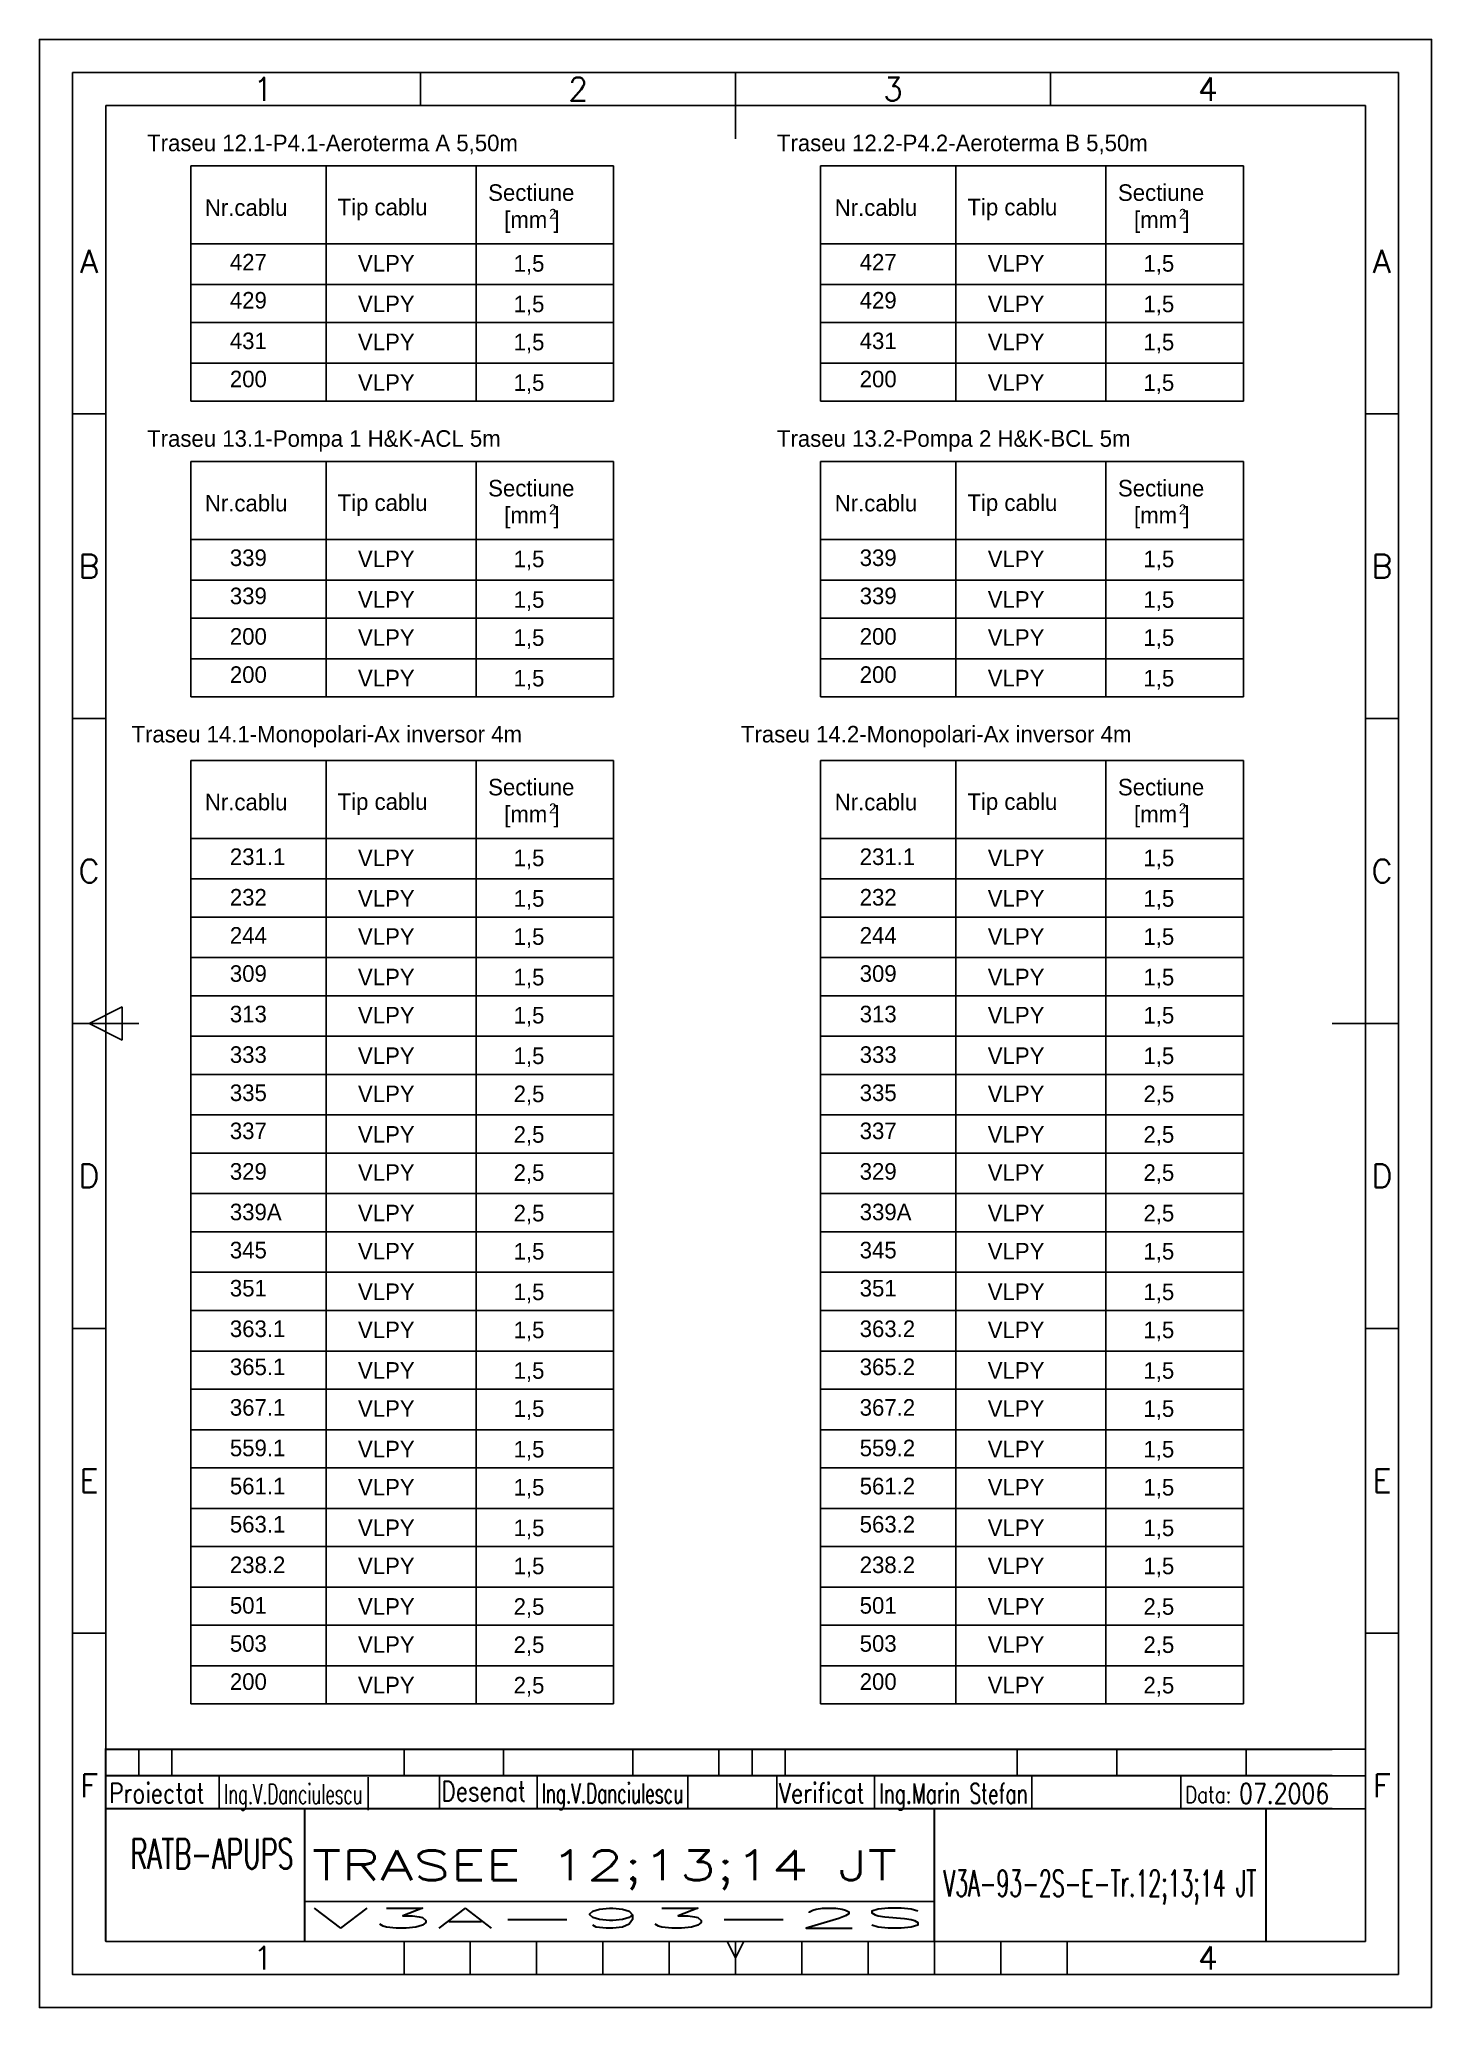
# Model space of a CAD drawing. Header units: millimetres. Extents: x 189 to 399, y 3 to 300.
import ezdxf
from ezdxf.enums import TextEntityAlignment as Align

# ---------------------------------------------------------------- set-up
doc = ezdxf.new("R2010")
doc.units = ezdxf.units.MM
doc.layers.add('INDICATOR', color=7, linetype='Continuous')
doc.styles.add('ISO', font='SIMPLEX.SHX')
doc.styles.add('ROMANS', font='ROMANS.shx', dxfattribs={"width": 0.8})

# ---------------------------------------------------------------- blocks, each defined once
blk = doc.blocks.new('a4')
at = {"color": 70}
for p, q in [((-152.5, 287), (-152.5, 292)), ((-105, 282), (-105, 292)), ((-57.5, 287), (-57.5, 292)), ((-200, 240.5), (-205, 240.5)), ((-5, 240.5), (-10, 240.5)), ((-200, 194.5), (-205, 194.5)), ((-5, 194.5), (-10, 194.5)), ((-205, 148.5), (-195, 148.5)), ((-202.5, 148.5), (-197.5, 151)), ((-197.5, 146), (-202.5, 148.5)), ((-197.5, 151), (-197.5, 146)), ((-15, 148.5), (-5, 148.5)), ((-200, 102.5), (-205, 102.5)), ((-5, 102.5), (-10, 102.5)), ((-200, 56.5), (-205, 56.5)), ((-5, 56.5), (-10, 56.5)), ((-155, 5), (-155, 10)), ((-145, 5), (-145, 10)), ((-135, 5), (-135, 10)), ((-125, 5), (-125, 10)), ((-115, 5), (-115, 10)), ((-105, 7.5), (-106.25, 10)), ((-103.75, 10), (-105, 7.5)), ((-105, 10), (-105, 5)), ((-95, 5), (-95, 10)), ((-85, 5), (-85, 10)), ((-75, 5), (-75, 10)), ((-65, 5), (-65, 10)), ((-55, 5), (-55, 10))]:
    blk.add_line(p, q, dxfattribs=at)
at = {"color": 240}
for points in [[(0, 0), (0, 297), (-210, 297), (-210, 0)], [(-5, 5), (-5, 292), (-205, 292), (-205, 5)]]:
    blk.add_lwpolyline(points, close=True, dxfattribs=at)
at = {"color": 70}
blk.add_lwpolyline([(-200, 287), (-200, 10), (-10, 10), (-10, 287)], close=True, dxfattribs=at)
at = {"color": 50, "style": 'ISO'}
for s, p in [('1', (-176.25, 289.5)), ('2', (-128.75, 289.5)), ('3', (-81.25, 289.5)), ('4', (-33.75, 289.5)), ('A', (-202.5, 263.5)), ('A', (-7.5, 263.5)), ('B', (-202.5, 217.5)), ('B', (-7.5, 217.5)), ('C', (-202.5, 171.5)), ('C', (-7.5, 171.5)), ('D', (-202.5, 125.5)), ('D', (-7.5, 125.5)), ('E', (-202.5, 79.5)), ('E', (-7.5, 79.5)), ('F', (-202.5, 33.5)), ('F', (-7.5, 33.5)), ('1', (-176.25, 7.5)), ('4', (-33.75, 7.5))]:
    blk.add_text(s, height=3.5, dxfattribs=at).set_placement(p, align=Align.MIDDLE)
blk = doc.blocks.new('indic-el')
at = {"layer": 'INDICATOR', "color": 1}
for p, q in [((-180, 25), (-180, 29)), ((-175, 25), (-175, 29)), ((-140, 25), (-140, 29)), ((-125, 25), (-125, 29)), ((-105.5, 25), (-105.5, 29)), ((-87.5, 25), (-87.5, 29)), ((-82.5, 25), (-82.5, 29)), ((-47.5, 25), (-47.5, 29)), ((-32.5, 25), (-32.5, 29)), ((-13, 25), (-13, 29)), ((-167.9, 20), (-167.9, 25)), ((-145.42, 19.8), (-145.42, 24.8)), ((-134.65, 20.08), (-134.65, 25.08)), ((-119.93, 20), (-119.93, 25)), ((-97.19, 20), (-97.19, 25)), ((-83.77, 20), (-83.77, 25)), ((-69.03, 20), (-69.03, 25)), ((-45.33, 20), (-45.33, 25)), ((-22.83, 20), (-22.83, 25)), ((-155, 6), (-60, 6))]:
    blk.add_line(p, q, dxfattribs=at)
at = {"layer": 'INDICATOR'}
blk.add_line((-92.5, 25), (-92.5, 29), dxfattribs=at)
at = {"layer": 'INDICATOR', "const_width": 0.3, "flags": 128}
for points in [[(0, 29), (-185, 29), (-185, 0)], [(0, 25), (-185, 25)], [(0, 20), (-185, 20)], [(-155, 0), (-155, 20)], [(-60, 0), (-60, 20)], [(-10, 0), (-10, 20)]]:
    blk.add_lwpolyline(points, dxfattribs=at)
at = {"layer": 'INDICATOR', "color": 1, "style": 'ROMANS', "width": 0.8}
for s, height, p in [('Proiectat', 3, (-184.48, 20.88)), ('Desenat', 3, (-134.37, 21.17)), ('Verificat', 3, (-83.49, 20.88)), ('Data:', 2.5, (-22.15, 20.88))]:
    blk.add_text(s, height=height, dxfattribs=at).set_placement(p)
at = {"layer": 'INDICATOR', "style": 'ROMANS', "width": 0.570908}
blk.add_text('RATB-APUPS', height=4.5, dxfattribs=at).set_placement((-181.28, 10.96), (-156.69, 10.96), align=Align.FIT)
at = {"layer": 'INDICATOR', "color": 1, "style": 'ROMANS'}
for tag, height, width, p, p2 in [('DESENAT', 3, 1.116423, (-119.25, 20.84), (-97.88, 20.84)), ('VERIFICAT', 3, 1.074468, (-68.34, 20.8), (-45.93, 20.8)), ('DATA', 3, 1.321041, (-14.04, 20.81), (-0.45, 20.81)), ('PROIECTAT', 3, 0.908325, (-167.12, 20.74), (-146.23, 20.74)), ('NUME_DESEN', 4.5, 2.080219, (-153.9, 9.22), (-61.18, 9.22)), ('NUMAR', 4, 2.383056, (-58.61, 6.76), (-11.4, 6.76)), ('ANS', 3, 11.421134, (-154.04, 2.01), (-61.04, 2.01))]:
    blk.add_attdef(tag, text='', height=height, dxfattribs=dict(at, width=width)).set_placement(p, p2, align=Align.FIT)

msp = doc.modelspace()

# ---------------------------------------------------------------- linework, layer by layer
at = {"color": 3}
for p, q in [((212.24, 280.52), (276.03, 280.52)), ((212.24, 280.52), (212.24, 245)), ((232.65, 280.52), (232.65, 245)), ((255.28, 280.52), (255.28, 245)), ((276.03, 280.52), (276.03, 245)), ((307.24, 280.52), (371.03, 280.52)), ((307.24, 280.52), (307.24, 245)), ((327.65, 280.52), (327.65, 245)), ((350.28, 280.52), (350.28, 245)), ((371.03, 280.52), (371.03, 245)), ((212.24, 268.74), (276.03, 268.74)), ((307.24, 268.74), (371.03, 268.74)), ((212.24, 235.92), (276.03, 235.92)), ((212.24, 235.92), (212.24, 200.4)), ((232.65, 235.92), (232.65, 200.4)), ((255.28, 235.92), (255.28, 200.4)), ((276.03, 235.92), (276.03, 200.4)), ((307.24, 235.92), (371.03, 235.92)), ((307.24, 235.92), (307.24, 200.4)), ((327.65, 235.92), (327.65, 200.4)), ((350.28, 235.92), (350.28, 200.4)), ((371.03, 235.92), (371.03, 200.4)), ((212.24, 224.14), (276.03, 224.14)), ((307.24, 224.14), (371.03, 224.14)), ((212.24, 190.81), (276.03, 190.81)), ((212.24, 190.81), (212.24, 48.45)), ((232.65, 190.81), (232.65, 48.45)), ((255.28, 190.81), (255.28, 48.45)), ((276.03, 190.81), (276.03, 48.45)), ((307.24, 190.81), (307.24, 48.45)), ((307.24, 190.81), (371.03, 190.81)), ((327.65, 190.81), (327.65, 48.45)), ((350.28, 190.81), (350.28, 48.45)), ((371.03, 190.81), (371.03, 48.45)), ((212.24, 179.03), (276.03, 179.03)), ((307.24, 179.03), (371.03, 179.03))]:
    msp.add_line(p, q, dxfattribs=at)
at = {"color": 2}
for p, q in [((212.24, 262.62), (276.03, 262.62)), ((307.24, 262.62), (371.03, 262.62)), ((212.24, 256.87), (276.03, 256.87)), ((307.24, 256.87), (371.03, 256.87)), ((212.24, 250.75), (276.03, 250.75)), ((307.24, 250.75), (371.03, 250.75)), ((212.24, 245), (276.03, 245)), ((307.24, 245), (371.03, 245)), ((212.24, 218.02), (276.03, 218.02)), ((307.24, 218.02), (371.03, 218.02)), ((212.24, 212.27), (276.03, 212.27)), ((307.24, 212.27), (371.03, 212.27)), ((212.24, 206.15), (276.03, 206.15)), ((307.24, 206.15), (371.03, 206.15)), ((212.24, 200.4), (276.03, 200.4)), ((307.24, 200.4), (371.03, 200.4)), ((212.24, 172.91), (276.03, 172.91)), ((307.24, 172.91), (371.03, 172.91)), ((212.24, 167.16), (276.03, 167.16)), ((307.24, 167.16), (371.03, 167.16)), ((212.24, 161.04), (276.03, 161.04)), ((307.24, 161.04), (371.03, 161.04)), ((212.24, 155.29), (276.03, 155.29)), ((307.24, 155.29), (371.03, 155.29)), ((212.24, 149.17), (276.03, 149.17)), ((307.24, 149.17), (371.03, 149.17)), ((212.24, 143.42), (276.03, 143.42)), ((307.24, 143.42), (371.03, 143.42)), ((212.24, 137.3), (276.03, 137.3)), ((307.24, 137.3), (371.03, 137.3)), ((212.24, 131.55), (276.03, 131.55)), ((307.24, 131.55), (371.03, 131.55)), ((212.24, 125.43), (276.03, 125.43)), ((307.24, 125.43), (371.03, 125.43)), ((212.24, 119.68), (276.03, 119.68)), ((307.24, 119.68), (371.03, 119.68)), ((212.24, 113.56), (276.03, 113.56)), ((307.24, 113.56), (371.03, 113.56)), ((212.24, 107.8), (276.03, 107.8)), ((307.24, 107.8), (371.03, 107.8)), ((212.24, 101.68), (276.03, 101.68)), ((307.24, 101.68), (371.03, 101.68)), ((212.24, 95.93), (276.03, 95.93)), ((307.24, 95.93), (371.03, 95.93)), ((212.24, 89.81), (276.03, 89.81)), ((307.24, 89.81), (371.03, 89.81)), ((212.24, 84.06), (276.03, 84.06)), ((307.24, 84.06), (371.03, 84.06)), ((212.24, 77.94), (276.03, 77.94)), ((307.24, 77.94), (371.03, 77.94)), ((212.24, 72.19), (276.03, 72.19)), ((307.24, 72.19), (371.03, 72.19)), ((212.24, 66.07), (276.03, 66.07)), ((307.24, 66.07), (371.03, 66.07)), ((212.24, 60.32), (276.03, 60.32)), ((307.24, 60.32), (371.03, 60.32)), ((212.24, 54.2), (276.03, 54.2)), ((307.24, 54.2), (371.03, 54.2)), ((212.24, 48.45), (276.03, 48.45)), ((307.24, 48.45), (371.03, 48.45))]:
    msp.add_line(p, q, dxfattribs=at)
for p, q in [((384.41, 41.6), (389.41, 41.6)), ((384.41, 37.6), (389.41, 37.6)), ((384.41, 32.6), (389.41, 32.6))]:
    msp.add_line(p, q)

# ---------------------------------------------------------------- block references
msp.add_blockref('a4', (399.41, 2.6), dxfattribs=at)
at = {"color": 3, "linetype": 'ByBlock'}
ref = msp.add_blockref('indic-el', (384.41, 12.6), dxfattribs=at)
ref.add_attrib('NUME_DESEN', 'TRASEE 12;13;14 JT ', dxfattribs={"layer": 'INDICATOR', "color": 1, "height": 4.5, "style": 'ROMANS', "width": 1.24335}).set_placement((230.51, 21.82), (323.23, 21.82), align=Align.FIT)
ref.add_attrib('ANS', 'V3A-93-2S', dxfattribs={"layer": 'INDICATOR', "color": 1, "height": 3, "style": 'ROMANS', "width": 3.518944}).set_placement((230.37, 14.61), (323.37, 14.61), align=Align.FIT)
ref.add_attrib('NUMAR', 'V3A-93-2S-E-Tr.12;13;14 JT', dxfattribs={"layer": 'INDICATOR', "color": 1, "height": 4, "style": 'ROMANS', "width": 0.505792}).set_placement((325.8, 19.36), (373, 19.36), align=Align.FIT)
ref.add_attrib('DESENAT', 'Ing.V.Danciulescu', dxfattribs={"layer": 'INDICATOR', "color": 1, "height": 3, "style": 'ROMANS', "width": 0.566669}).set_placement((265.16, 33.44), (286.53, 33.44), align=Align.FIT)
ref.add_attrib('VERIFICAT', 'Ing.Marin Stefan', dxfattribs={"layer": 'INDICATOR', "color": 1, "height": 3, "style": 'ROMANS', "width": 0.612783}).set_placement((316.07, 33.4), (338.48, 33.4), align=Align.FIT)
ref.add_attrib('DATA', '07.2006', dxfattribs={"layer": 'INDICATOR', "color": 1, "height": 3, "style": 'ROMANS', "width": 0.748937}).set_placement((370.37, 33.41), (383.95, 33.41), align=Align.FIT)
ref.add_attrib('PROIECTAT', 'Ing.V.Danciulescu', dxfattribs={"layer": 'INDICATOR', "color": 1, "height": 3, "style": 'ROMANS', "width": 0.553941}).set_placement((217.28, 33.34), (238.17, 33.34), align=Align.FIT)

# ---------------------------------------------------------------- texts
at = {"color": 2}
for s, height, p in [('Traseu 12.1-P4.1-Aeroterma A 5,50m', 2.5, (205.66, 282.72)), ('Traseu 12.2-P4.2-Aeroterma B 5,50m', 2.5, (300.66, 282.72)), ('Sectiune', 2.5, (257.1, 275.23)), ('Sectiune', 2.5, (352.1, 275.23)), ('Nr.cablu', 2.5, (214.37, 272.97)), ('Tip cablu', 2.5, (234.39, 273.04)), ('[mm ]', 2.5, (259.52, 271.15)), ('2', 1.5, (266.3, 272.52)), ('Nr.cablu', 2.5, (309.37, 272.97)), ('Tip cablu', 2.5, (329.39, 273.04)), ('[mm ]', 2.5, (354.52, 271.15)), ('2', 1.5, (361.3, 272.52)), ('427', 2.5, (218.14, 264.73)), ('VLPY', 2.5, (237.46, 264.56)), ('1,5', 2.5, (260.94, 264.55)), ('427', 2.5, (313.14, 264.73)), ('VLPY', 2.5, (332.46, 264.56)), ('1,5', 2.5, (355.94, 264.55)), ('429', 2.5, (218.14, 258.98)), ('429', 2.5, (313.14, 258.98)), ('VLPY', 2.5, (237.46, 258.44)), ('1,5', 2.5, (260.94, 258.43)), ('VLPY', 2.5, (332.46, 258.44)), ('1,5', 2.5, (355.94, 258.43)), ('431', 2.5, (218.14, 252.86)), ('VLPY', 2.5, (237.46, 252.69)), ('1,5', 2.5, (260.94, 252.68)), ('431', 2.5, (313.14, 252.86)), ('VLPY', 2.5, (332.46, 252.69)), ('1,5', 2.5, (355.94, 252.68)), ('200', 2.5, (218.14, 247.1)), ('200', 2.5, (313.14, 247.1)), ('VLPY', 2.5, (237.46, 246.57)), ('1,5', 2.5, (260.94, 246.56)), ('VLPY', 2.5, (332.46, 246.57)), ('1,5', 2.5, (355.94, 246.56)), ('Traseu 13.1-Pompa 1 H&K-ACL 5m', 2.5, (205.66, 238.12)), ('Traseu 13.2-Pompa 2 H&K-BCL 5m', 2.5, (300.66, 238.12)), ('Sectiune', 2.5, (257.1, 230.63)), ('Sectiune', 2.5, (352.1, 230.63)), ('Nr.cablu', 2.5, (214.37, 228.37)), ('Tip cablu', 2.5, (234.39, 228.44)), ('[mm ]', 2.5, (259.52, 226.55)), ('2', 1.5, (266.3, 227.92)), ('Nr.cablu', 2.5, (309.37, 228.37)), ('Tip cablu', 2.5, (329.39, 228.44)), ('[mm ]', 2.5, (354.52, 226.55)), ('2', 1.5, (361.3, 227.92)), ('339', 2.5, (218.14, 220.13)), ('VLPY', 2.5, (237.46, 219.96)), ('1,5', 2.5, (260.94, 219.95)), ('339', 2.5, (313.14, 220.13)), ('VLPY', 2.5, (332.46, 219.96)), ('1,5', 2.5, (355.94, 219.95)), ('339', 2.5, (218.14, 214.37)), ('339', 2.5, (313.14, 214.37)), ('VLPY', 2.5, (237.46, 213.84)), ('1,5', 2.5, (260.94, 213.83)), ('VLPY', 2.5, (332.46, 213.84)), ('1,5', 2.5, (355.94, 213.83)), ('200', 2.5, (218.14, 208.26)), ('VLPY', 2.5, (237.46, 208.09)), ('1,5', 2.5, (260.94, 208.08)), ('200', 2.5, (313.14, 208.26)), ('VLPY', 2.5, (332.46, 208.09)), ('1,5', 2.5, (355.94, 208.08)), ('200', 2.5, (218.14, 202.5)), ('200', 2.5, (313.14, 202.5)), ('VLPY', 2.5, (237.46, 201.97)), ('1,5', 2.5, (260.94, 201.96)), ('VLPY', 2.5, (332.46, 201.97)), ('1,5', 2.5, (355.94, 201.96)), ('Traseu 14.1-Monopolari-Ax inversor 4m', 2.5, (203.3, 193.51)), ('Traseu 14.2-Monopolari-Ax inversor 4m', 2.5, (295.23, 193.51)), ('Sectiune', 2.5, (257.1, 185.52)), ('Sectiune', 2.5, (352.1, 185.52)), ('Nr.cablu', 2.5, (214.37, 183.26)), ('Tip cablu', 2.5, (234.39, 183.33)), ('2', 1.5, (266.3, 182.81)), ('Nr.cablu', 2.5, (309.37, 183.26)), ('Tip cablu', 2.5, (329.39, 183.33)), ('2', 1.5, (361.3, 182.81)), ('[mm ]', 2.5, (259.52, 181.44)), ('[mm ]', 2.5, (354.52, 181.44)), ('231.1', 2.5, (218.14, 175.02)), ('VLPY', 2.5, (237.46, 174.85)), ('1,5', 2.5, (260.94, 174.84)), ('231.1', 2.5, (313.14, 175.02)), ('VLPY', 2.5, (332.46, 174.85)), ('1,5', 2.5, (355.94, 174.84)), ('232', 2.5, (218.14, 168.9)), ('VLPY', 2.5, (237.46, 168.73)), ('1,5', 2.5, (260.94, 168.72)), ('232', 2.5, (313.14, 168.9)), ('VLPY', 2.5, (332.46, 168.73)), ('1,5', 2.5, (355.94, 168.72)), ('244', 2.5, (218.14, 163.15)), ('VLPY', 2.5, (237.46, 162.98)), ('1,5', 2.5, (260.94, 162.97)), ('244', 2.5, (313.14, 163.15)), ('VLPY', 2.5, (332.46, 162.98)), ('1,5', 2.5, (355.94, 162.97)), ('309', 2.5, (218.14, 157.39)), ('VLPY', 2.5, (237.46, 156.86)), ('1,5', 2.5, (260.94, 156.85)), ('309', 2.5, (313.14, 157.39)), ('VLPY', 2.5, (332.46, 156.86)), ('1,5', 2.5, (355.94, 156.85)), ('313', 2.5, (218.14, 151.28)), ('VLPY', 2.5, (237.46, 151.11)), ('1,5', 2.5, (260.94, 151.1)), ('313', 2.5, (313.14, 151.28)), ('VLPY', 2.5, (332.46, 151.11)), ('1,5', 2.5, (355.94, 151.1)), ('333', 2.5, (218.14, 145.16)), ('VLPY', 2.5, (237.46, 144.99)), ('1,5', 2.5, (260.94, 144.98)), ('333', 2.5, (313.14, 145.16)), ('VLPY', 2.5, (332.46, 144.99)), ('1,5', 2.5, (355.94, 144.98)), ('335', 2.5, (218.14, 139.4)), ('VLPY', 2.5, (237.46, 139.24)), ('2,5', 2.5, (260.94, 139.23)), ('335', 2.5, (313.14, 139.4)), ('VLPY', 2.5, (332.46, 139.24)), ('2,5', 2.5, (355.94, 139.23)), ('337', 2.5, (218.14, 133.65)), ('VLPY', 2.5, (237.46, 133.12)), ('2,5', 2.5, (260.94, 133.11)), ('337', 2.5, (313.14, 133.65)), ('VLPY', 2.5, (332.46, 133.12)), ('2,5', 2.5, (355.94, 133.11)), ('329', 2.5, (218.14, 127.53)), ('VLPY', 2.5, (237.46, 127.37)), ('2,5', 2.5, (260.94, 127.35)), ('329', 2.5, (313.14, 127.53)), ('VLPY', 2.5, (332.46, 127.37)), ('2,5', 2.5, (355.94, 127.35)), ('339A', 2.5, (218.14, 121.41)), ('VLPY', 2.5, (237.46, 121.25)), ('2,5', 2.5, (260.94, 121.24)), ('339A', 2.5, (313.14, 121.41)), ('VLPY', 2.5, (332.46, 121.25)), ('2,5', 2.5, (355.94, 121.24)), ('345', 2.5, (218.14, 115.66)), ('VLPY', 2.5, (237.46, 115.49)), ('1,5', 2.5, (260.94, 115.48)), ('345', 2.5, (313.14, 115.66)), ('VLPY', 2.5, (332.46, 115.49)), ('1,5', 2.5, (355.94, 115.48)), ('351', 2.5, (218.14, 109.91)), ('VLPY', 2.5, (237.46, 109.37)), ('1,5', 2.5, (260.94, 109.36)), ('351', 2.5, (313.14, 109.91)), ('VLPY', 2.5, (332.46, 109.37)), ('1,5', 2.5, (355.94, 109.36)), ('363.1', 2.5, (218.14, 103.79)), ('VLPY', 2.5, (237.46, 103.62)), ('1,5', 2.5, (260.94, 103.61)), ('363.2', 2.5, (313.14, 103.79)), ('VLPY', 2.5, (332.46, 103.62)), ('1,5', 2.5, (355.94, 103.61)), ('365.1', 2.5, (218.14, 98.04)), ('VLPY', 2.5, (237.46, 97.5)), ('1,5', 2.5, (260.94, 97.49)), ('365.2', 2.5, (313.14, 98.04)), ('VLPY', 2.5, (332.46, 97.5)), ('1,5', 2.5, (355.94, 97.49)), ('367.1', 2.5, (218.14, 91.92)), ('VLPY', 2.5, (237.46, 91.75)), ('1,5', 2.5, (260.94, 91.74)), ('367.2', 2.5, (313.14, 91.92)), ('VLPY', 2.5, (332.46, 91.75)), ('1,5', 2.5, (355.94, 91.74)), ('559.1', 2.5, (218.14, 85.8)), ('VLPY', 2.5, (237.46, 85.63)), ('1,5', 2.5, (260.94, 85.62)), ('559.2', 2.5, (313.14, 85.8)), ('VLPY', 2.5, (332.46, 85.63)), ('1,5', 2.5, (355.94, 85.62)), ('561.1', 2.5, (218.14, 80.05)), ('VLPY', 2.5, (237.46, 79.88)), ('1,5', 2.5, (260.94, 79.87)), ('561.2', 2.5, (313.14, 80.05)), ('VLPY', 2.5, (332.46, 79.88)), ('1,5', 2.5, (355.94, 79.87)), ('563.1', 2.5, (218.14, 74.29)), ('VLPY', 2.5, (237.46, 73.76)), ('1,5', 2.5, (260.94, 73.75)), ('563.2', 2.5, (313.14, 74.29)), ('VLPY', 2.5, (332.46, 73.76)), ('1,5', 2.5, (355.94, 73.75)), ('238.2', 2.5, (218.14, 68.17)), ('VLPY', 2.5, (237.46, 68.01)), ('1,5', 2.5, (260.94, 68)), ('238.2', 2.5, (313.14, 68.17)), ('VLPY', 2.5, (332.46, 68.01)), ('1,5', 2.5, (355.94, 68)), ('501', 2.5, (218.14, 62.05)), ('VLPY', 2.5, (237.46, 61.89)), ('2,5', 2.5, (260.94, 61.88)), ('501', 2.5, (313.14, 62.05)), ('VLPY', 2.5, (332.46, 61.89)), ('2,5', 2.5, (355.94, 61.88)), ('503', 2.5, (218.14, 56.3)), ('VLPY', 2.5, (237.46, 56.14)), ('2,5', 2.5, (260.94, 56.12)), ('503', 2.5, (313.14, 56.3)), ('VLPY', 2.5, (332.46, 56.14)), ('2,5', 2.5, (355.94, 56.12)), ('200', 2.5, (218.14, 50.55)), ('VLPY', 2.5, (237.46, 50.02)), ('2,5', 2.5, (260.94, 50.01)), ('200', 2.5, (313.14, 50.55)), ('VLPY', 2.5, (332.46, 50.02)), ('2,5', 2.5, (355.94, 50.01))]:
    msp.add_text(s, height=height, dxfattribs=at).set_placement(p)

doc.saveas('drawing.dxf')
